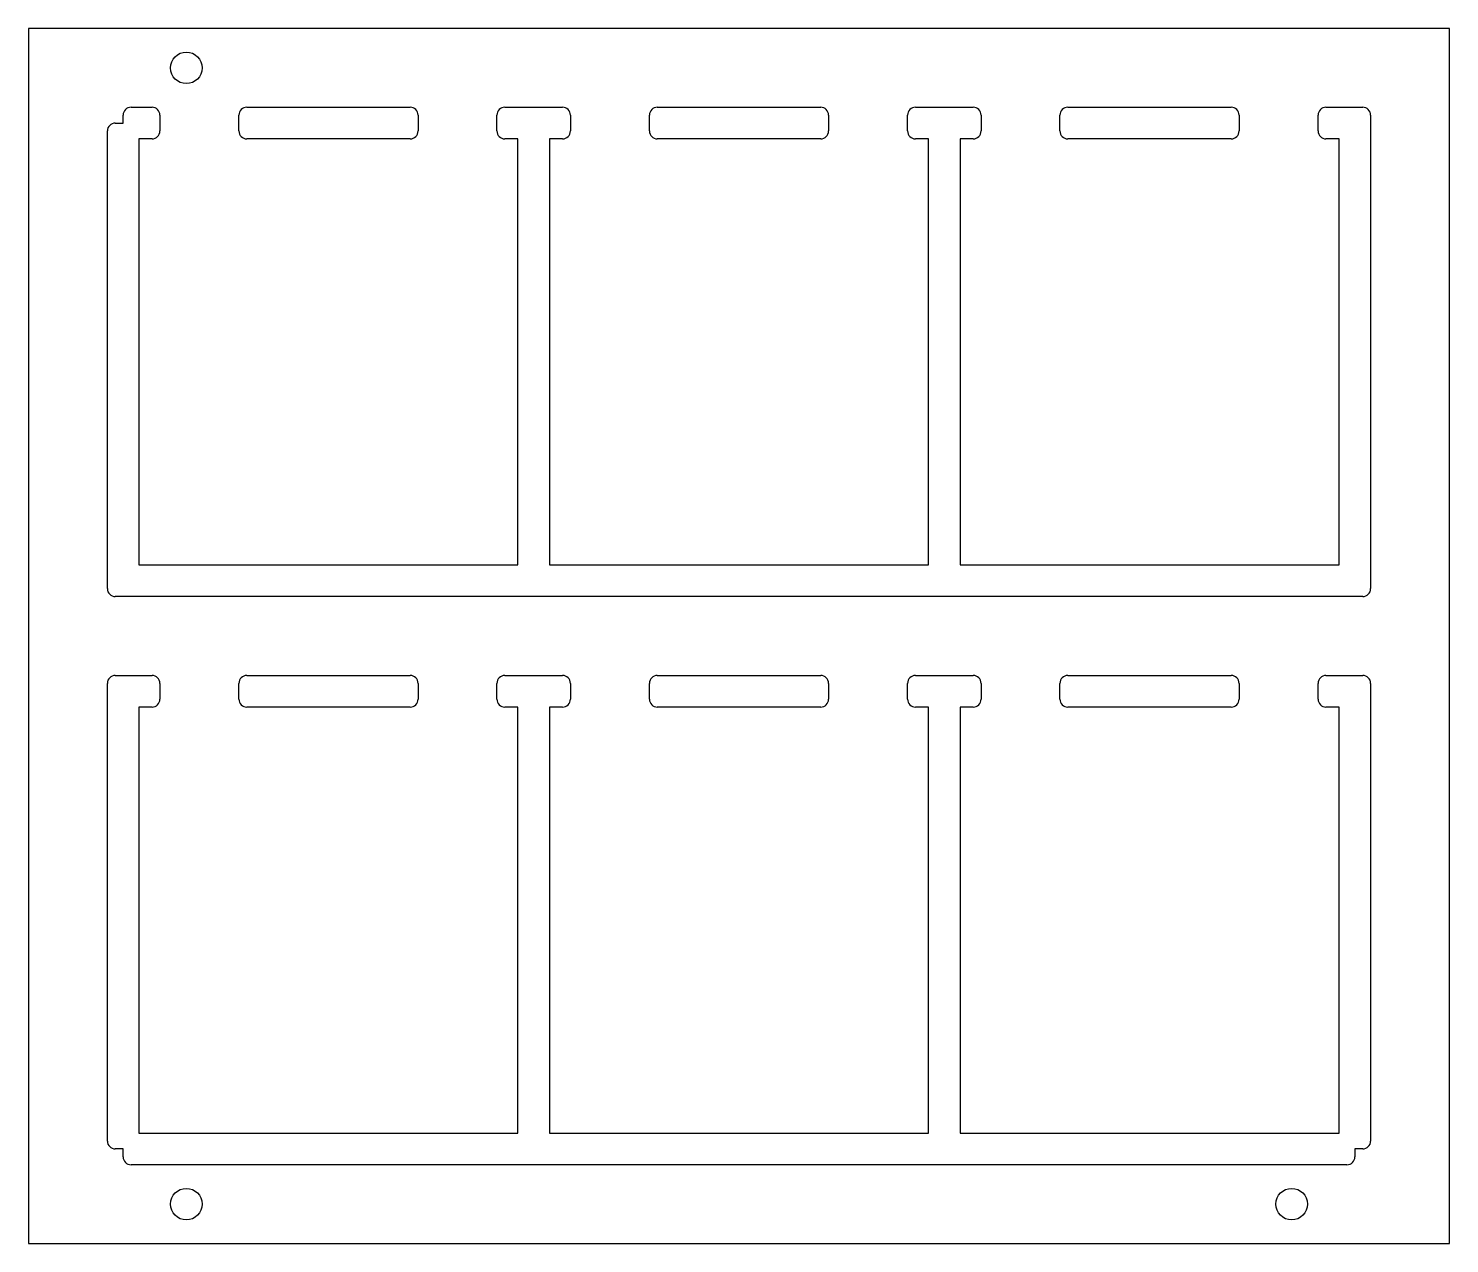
# Model space of a CAD drawing. Header units: millimetres. Extents: x 0 to 90, y 0 to 77.
import ezdxf

# ---------------------------------------------------------------- set-up
doc = ezdxf.new("R2010")
doc.units = ezdxf.units.MM

msp = doc.modelspace()

# ---------------------------------------------------------------- linework, layer by layer
for p, q in [((0, 77, 0.8264), (0, 0, 0.8264)), ((90, 77, 0.8264), (0, 77, 0.8264)), ((90, 0, 0.8264), (90, 77, 0.8264)), ((6.5, 72, 0.8264), (7.8275, 72, 0.8264)), ((13.8275, 72, 0.8264), (24.1725, 72, 0.8264)), ((30.1725, 72, 0.8264), (33.8275, 72, 0.8264)), ((39.8275, 72, 0.8264), (50.1725, 72, 0.8264)), ((56.1725, 72, 0.8264), (59.8275, 72, 0.8264)), ((65.8275, 72, 0.8264), (76.1725, 72, 0.8264)), ((82.1725, 72, 0.8264), (84.5, 72, 0.8264)), ((6, 71, 0.8264), (6, 71.5, 0.8264)), ((8.3275, 71.5, 0.8264), (8.3275, 70.5, 0.8264)), ((13.3275, 70.5, 0.8264), (13.3275, 71.5, 0.8264)), ((24.6725, 71.5, 0.8264), (24.6725, 70.5, 0.8264)), ((29.6725, 70.5, 0.8264), (29.6725, 71.5, 0.8264)), ((34.3275, 71.5, 0.8264), (34.3275, 70.5, 0.8264)), ((39.3275, 70.5, 0.8264), (39.3275, 71.5, 0.8264)), ((50.6725, 71.5, 0.8264), (50.6725, 70.5, 0.8264)), ((55.6725, 70.5, 0.8264), (55.6725, 71.5, 0.8264)), ((60.3275, 71.5, 0.8264), (60.3275, 70.5, 0.8264)), ((65.3275, 70.5, 0.8264), (65.3275, 71.5, 0.8264)), ((76.6725, 71.5, 0.8264), (76.6725, 70.5, 0.8264)), ((81.6725, 70.5, 0.8264), (81.6725, 71.5, 0.8264)), ((85, 71.5, 0.8264), (85, 41.5, 0.8264)), ((5, 41.5, 0.8264), (5, 70.5, 0.8264)), ((5.5, 71, 0.8264), (6, 71, 0.8264)), ((7.8275, 70, 0.8264), (7, 70, 0.8264)), ((7, 70, 0.8264), (7, 43, 0.8264)), ((24.1725, 70, 0.8264), (13.8275, 70, 0.8264)), ((31, 70, 0.8264), (30.1725, 70, 0.8264)), ((31, 43, 0.8264), (31, 70, 0.8264)), ((33.8275, 70, 0.8264), (33, 70, 0.8264)), ((33, 70, 0.8264), (33, 43, 0.8264)), ((50.1725, 70, 0.8264), (39.8275, 70, 0.8264)), ((57, 70, 0.8264), (56.1725, 70, 0.8264)), ((57, 43, 0.8264), (57, 70, 0.8264)), ((59.8275, 70, 0.8264), (59, 70, 0.8264)), ((59, 70, 0.8264), (59, 43, 0.8264)), ((76.1725, 70, 0.8264), (65.8275, 70, 0.8264)), ((83, 70, 0.8264), (82.1725, 70, 0.8264)), ((83, 43, 0.8264), (83, 70, 0.8264)), ((7, 43, 0.8264), (31, 43, 0.8264)), ((33, 43, 0.8264), (57, 43, 0.8264)), ((59, 43, 0.8264), (83, 43, 0.8264)), ((84.5, 41, 0.8264), (5.5, 41, 0.8264)), ((5.5, 36, 0.8264), (7.8275, 36, 0.8264)), ((13.8275, 36, 0.8264), (24.1725, 36, 0.8264)), ((30.1725, 36, 0.8264), (33.8275, 36, 0.8264)), ((39.8275, 36, 0.8264), (50.1725, 36, 0.8264)), ((56.1725, 36, 0.8264), (59.8275, 36, 0.8264)), ((65.8275, 36, 0.8264), (76.1725, 36, 0.8264)), ((82.1725, 36, 0.8264), (84.5, 36, 0.8264)), ((5, 6.5, 0.8264), (5, 35.5, 0.8264)), ((8.3275, 35.5, 0.8264), (8.3275, 34.5, 0.8264)), ((13.3275, 34.5, 0.8264), (13.3275, 35.5, 0.8264)), ((24.6725, 35.5, 0.8264), (24.6725, 34.5, 0.8264)), ((29.6725, 34.5, 0.8264), (29.6725, 35.5, 0.8264)), ((34.3275, 35.5, 0.8264), (34.3275, 34.5, 0.8264)), ((39.3275, 34.5, 0.8264), (39.3275, 35.5, 0.8264)), ((50.6725, 35.5, 0.8264), (50.6725, 34.5, 0.8264)), ((55.6725, 34.5, 0.8264), (55.6725, 35.5, 0.8264)), ((60.3275, 35.5, 0.8264), (60.3275, 34.5, 0.8264)), ((65.3275, 34.5, 0.8264), (65.3275, 35.5, 0.8264)), ((76.6725, 35.5, 0.8264), (76.6725, 34.5, 0.8264)), ((81.6725, 34.5, 0.8264), (81.6725, 35.5, 0.8264)), ((85, 35.5, 0.8264), (85, 6.5, 0.8264)), ((7.8275, 34, 0.8264), (7, 34, 0.8264)), ((7, 34, 0.8264), (7, 7, 0.8264)), ((24.1725, 34, 0.8264), (13.8275, 34, 0.8264)), ((31, 34, 0.8264), (30.1725, 34, 0.8264)), ((31, 7, 0.8264), (31, 34, 0.8264)), ((33.8275, 34, 0.8264), (33, 34, 0.8264)), ((33, 34, 0.8264), (33, 7, 0.8264)), ((50.1725, 34, 0.8264), (39.8275, 34, 0.8264)), ((57, 34, 0.8264), (56.1725, 34, 0.8264)), ((57, 7, 0.8264), (57, 34, 0.8264)), ((59.8275, 34, 0.8264), (59, 34, 0.8264)), ((59, 34, 0.8264), (59, 7, 0.8264)), ((76.1725, 34, 0.8264), (65.8275, 34, 0.8264)), ((83, 34, 0.8264), (82.1725, 34, 0.8264)), ((83, 7, 0.8264), (83, 34, 0.8264)), ((7, 7, 0.8264), (31, 7, 0.8264)), ((33, 7, 0.8264), (57, 7, 0.8264)), ((59, 7, 0.8264), (83, 7, 0.8264)), ((6, 6, 0.8264), (5.5, 6, 0.8264)), ((6, 5.5, 0.8264), (6, 6, 0.8264)), ((84.5, 6, 0.8264), (84, 6, 0.8264)), ((84, 6, 0.8264), (84, 5.5, 0.8264)), ((83.5, 5, 0.8264), (6.5, 5, 0.8264)), ((0, 0, 0.8264), (90, 0, 0.8264))]:
    msp.add_line(p, q)
for centre in [(10, 74.5, 0.8264), (10, 2.5, 0.8264), (80, 2.5, 0.8264)]:
    msp.add_circle(centre, 1)
for centre, start, end in [((6.5, 71.5, 0.8264), 90, 180), ((7.8275, 71.5, 0.8264), 0, 90), ((13.8275, 71.5, 0.8264), 90, 180), ((24.1725, 71.5, 0.8264), 0, 90), ((30.1725, 71.5, 0.8264), 90, 180), ((33.8275, 71.5, 0.8264), 0, 90), ((39.8275, 71.5, 0.8264), 90, 180), ((50.1725, 71.5, 0.8264), 0, 90), ((56.1725, 71.5, 0.8264), 90, 180), ((59.8275, 71.5, 0.8264), 0, 90), ((65.8275, 71.5, 0.8264), 90, 180), ((76.1725, 71.5, 0.8264), 0, 90), ((82.1725, 71.5, 0.8264), 90, 180), ((84.5, 71.5, 0.8264), 0, 90), ((5.5, 70.5, 0.8264), 90, 180), ((7.8275, 70.5, 0.8264), -90, 0), ((13.8275, 70.5, 0.8264), 180, 270), ((24.1725, 70.5, 0.8264), -90, 0), ((30.1725, 70.5, 0.8264), 180, 270), ((33.8275, 70.5, 0.8264), -90, 0), ((39.8275, 70.5, 0.8264), 180, 270), ((50.1725, 70.5, 0.8264), -90, 0), ((56.1725, 70.5, 0.8264), 180, 270), ((59.8275, 70.5, 0.8264), -90, 0), ((65.8275, 70.5, 0.8264), 180, 270), ((76.1725, 70.5, 0.8264), -90, 0), ((82.1725, 70.5, 0.8264), 180, 270), ((5.5, 41.5, 0.8264), 180, 270), ((84.5, 41.5, 0.8264), -90, 0), ((5.5, 35.5, 0.8264), 90, 180), ((7.8275, 35.5, 0.8264), 0, 90), ((13.8275, 35.5, 0.8264), 90, 180), ((24.1725, 35.5, 0.8264), 0, 90), ((30.1725, 35.5, 0.8264), 90, 180), ((33.8275, 35.5, 0.8264), 0, 90), ((39.8275, 35.5, 0.8264), 90, 180), ((50.1725, 35.5, 0.8264), 0, 90), ((56.1725, 35.5, 0.8264), 90, 180), ((59.8275, 35.5, 0.8264), 0, 90), ((65.8275, 35.5, 0.8264), 90, 180), ((76.1725, 35.5, 0.8264), 0, 90), ((82.1725, 35.5, 0.8264), 90, 180), ((84.5, 35.5, 0.8264), 0, 90), ((7.8275, 34.5, 0.8264), -90, 0), ((13.8275, 34.5, 0.8264), 180, 270), ((24.1725, 34.5, 0.8264), -90, 0), ((30.1725, 34.5, 0.8264), 180, 270), ((33.8275, 34.5, 0.8264), -90, 0), ((39.8275, 34.5, 0.8264), 180, 270), ((50.1725, 34.5, 0.8264), -90, 0), ((56.1725, 34.5, 0.8264), 180, 270), ((59.8275, 34.5, 0.8264), -90, 0), ((65.8275, 34.5, 0.8264), 180, 270), ((76.1725, 34.5, 0.8264), -90, 0), ((82.1725, 34.5, 0.8264), 180, 270), ((5.5, 6.5, 0.8264), 180, 270), ((84.5, 6.5, 0.8264), -90, 0), ((6.5, 5.5, 0.8264), 180, 270), ((83.5, 5.5, 0.8264), 270, 360)]:
    msp.add_arc(centre, 0.5, start, end)

doc.saveas('drawing.dxf')
